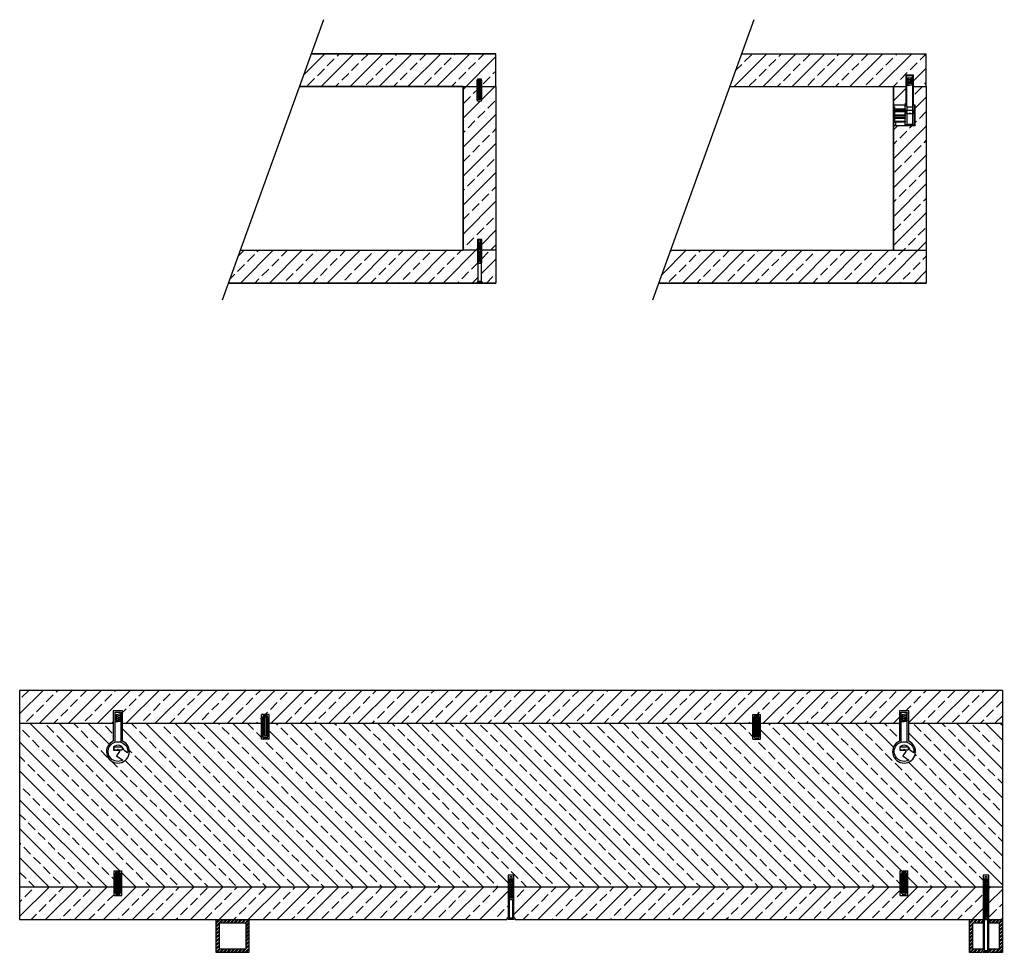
# Model space of a CAD drawing. Header units: millimetres. Extents: x 654 to 2158, y 484 to 1447.
# Drawn here: x 693.8 to 753.8, y 504.2 to 561.2 of the extents above; entities that cross this region are included whole.
import ezdxf

# ---------------------------------------------------------------- set-up
doc = ezdxf.new("R2010")
doc.units = ezdxf.units.MM
doc.linetypes.add('TRATTOPUNTO', pattern=[25.4, 12.7, -6.35, 0, -6.35])
doc.layers.get('DEFPOINTS').update_dxf_attribs({"color": 210})
doc.layers.add('A-FURN', color=8, linetype='Continuous', lineweight=18)
for name, color, linetype in [('VV_D_2_CAMPITURE', 8, 'Continuous'), ('VV_D_2_STRUTTDETTAGLI', 5, 'Continuous'), ('VV_D_2_STRUTTPRINCIPALE', 3, 'Continuous'), ('VV_D_2_STRUTTSECONDARIA', 2, 'Continuous'), ('VV_D_2_VITI_DETTAGLI', 1, 'Continuous')]:
    doc.layers.add(name, color=color, linetype=linetype)
doc.layers.add('VV_D_2_VITI', color=2, linetype='Continuous', transparency=0.2)
pattern_1 = [(45, (0, 0), (-0.112253202, 0.112253202), []), (45, (0, 0.07938), (-0.112253202, 0.112253202), [])]

msp = doc.modelspace()

# ---------------------------------------------------------------- hatches: boundary and pattern name
at = {"layer": 'VV_D_2_CAMPITURE'}
h = msp.add_hatch(dxfattribs=at)
h.set_pattern_fill('JIS_STN_2.5', color=256, scale=0.5)
h.set_pattern_definition([(45, (-61.8933, -102.0806), (-0.8838835, 0.8838835), []), (45, (-61.0108, -102.0806), (-0.8838835, 0.8838835), [0.6, -0.25])])
h.paths.add_polyline_path([(721.802, 546.369), (721.775, 546.369), (721.775, 547.13), (720.889, 547.13), (707.292, 547.13), (706.568, 545.129), (721.732, 545.129), (721.732, 545.166), (721.802, 545.238)])
h.paths.add_polyline_path([(722.889, 547.129), (722.666, 547.129), (722.028, 547.13), (722.028, 546.369), (721.993, 546.369), (721.993, 545.238), (722.063, 545.166), (722.063, 545.129), (722.889, 545.129)])
h.paths.add_polyline_path([(722.889, 557.129), (722.039, 557.129), (722.039, 556.336), (722.014, 556.236), (721.764, 556.236), (721.739, 556.336), (721.739, 557.129), (720.889, 557.129), (720.889, 547.13), (721.775, 547.13), (721.775, 547.786), (722.028, 547.786), (722.028, 547.13), (722.889, 547.129)])
h.paths.add_polyline_path([(722.889, 559.13), (722.889, 557.129), (722.039, 557.129), (722.039, 556.336), (722.014, 556.336), (722.014, 557.489), (721.764, 557.489), (721.764, 556.336), (721.739, 556.336), (721.739, 557.129), (710.909, 557.129), (711.632, 559.13)])
h = msp.add_hatch(dxfattribs=at)
h.set_pattern_fill('JIS_STN_2.5', color=256, scale=0.5)
h.paths.add_polyline_path([(749.169, 557.129), (748.391, 557.129), (748.391, 556.002), (748.499, 556.002), (748.499, 554.723), (747.169, 554.723), (747.169, 547.13), (733.572, 547.13), (732.849, 545.129), (749.169, 545.129)])
h.paths.add_polyline_path([(747.926, 557.129), (747.169, 557.129), (747.169, 556.002), (747.926, 556.002)], flags=17)
h.paths.add_polyline_path([(749.169, 559.13), (737.913, 559.13), (737.189, 557.129), (747.169, 557.129), (747.926, 557.129), (747.926, 557.831), (748.391, 557.831), (748.391, 557.129), (749.169, 557.129)])
h = msp.add_hatch(dxfattribs=at)
h.set_pattern_fill('JIS_STN_2.5', color=256, scale=0.5)
h.paths.add_polyline_path([(753.815, 520.247), (693.815, 520.247), (693.815, 518.247), (699.532, 518.247), (699.532, 519), (700.097, 519), (700.097, 518.247), (708.579, 518.247), (708.579, 518.776), (709.05, 518.776), (709.05, 518.247), (738.579, 518.247), (738.579, 518.776), (739.05, 518.776), (739.05, 518.247), (747.532, 518.247), (747.532, 519), (748.097, 519), (748.097, 518.247), (753.815, 518.247)])
h.paths.add_polyline_path([(752.642, 508.247), (748.05, 508.247), (748.05, 507.718), (747.579, 507.718), (747.579, 508.247), (723.995, 508.247), (723.995, 506.391), (724.066, 506.319), (724.066, 506.247), (752.642, 506.247)])
h.paths.add_polyline_path([(753.815, 508.247), (752.995, 508.247), (752.995, 506.247), (753.815, 506.247)])
h.paths.add_polyline_path([(723.642, 508.247), (709, 508.247), (700.05, 508.247), (700.05, 507.718), (699.579, 507.718), (699.579, 508.247), (693.815, 508.247), (693.815, 506.247), (723.564, 506.247), (723.564, 506.319), (723.642, 506.399)])
h = msp.add_hatch(dxfattribs=at)
h.set_pattern_fill('JIS_STN_2.5', color=256, scale=0.5, angle=90)
h.paths.add_polyline_path([(753.815, 518.247), (748.097, 518.247), (748.097, 517.154, -4.755737), (747.532, 517.154), (747.532, 518.247), (739.05, 518.247), (739.05, 517.268), (738.579, 517.268), (738.579, 518.247), (709.05, 518.247), (709.05, 517.268), (708.579, 517.268), (708.579, 518.247), (700.097, 518.247), (700.097, 517.154, -4.755737), (699.532, 517.154), (699.532, 518.247), (693.815, 518.247), (693.815, 508.247), (699.579, 508.247), (699.579, 509.226), (700.05, 509.226), (700.05, 508.247), (723.642, 508.247), (723.642, 508.954), (723.995, 508.954), (723.995, 508.247), (738.629, 508.247), (747.579, 508.247), (747.579, 509.226), (748.05, 509.226), (748.05, 508.247), (752.642, 508.247), (752.642, 508.954), (752.995, 508.954), (752.995, 508.247), (753.815, 508.247)])
h = msp.add_hatch(dxfattribs=at)
h.set_pattern_fill('STEEL', color=256, scale=0.05)
h.set_pattern_definition(pattern_1)
h.paths.add_polyline_path([(707.815, 506.247), (705.815, 506.247), (705.815, 504.247), (707.815, 504.247)])
h.paths.add_polyline_path([(706.015, 506.047), (707.615, 506.047), (707.615, 504.447), (706.015, 504.447)], flags=16)
h = msp.add_hatch(dxfattribs=at)
h.set_pattern_fill('STEEL', color=256, scale=0.05)
h.set_pattern_definition(pattern_1)
h.paths.add_polyline_path([(752.015, 506.047), (752.642, 506.047), (752.642, 506.247), (751.815, 506.247), (751.815, 504.247), (752.564, 504.247), (752.564, 504.319), (752.642, 504.399), (752.642, 504.447), (752.015, 504.447)])
h.paths.add_polyline_path([(753.815, 506.247), (752.995, 506.247), (752.995, 506.047), (753.615, 506.047), (753.615, 504.447), (752.995, 504.447), (752.995, 504.391), (753.066, 504.319), (753.066, 504.247), (753.815, 504.247)])

# ---------------------------------------------------------------- linework, layer by layer
at = {"color": 2}
for p, q in [((706.195, 544.097), (712.387, 561.216)), ((732.475, 544.097), (738.667, 561.216))]:
    msp.add_line(p, q, dxfattribs=at)
for p, q in [((720.889, 559.13), (722.889, 559.13)), ((749.169, 557.129), (749.169, 559.13)), ((722.89, 547.129), (722.889, 545.129))]:
    msp.add_line(p, q)
for points in [[(711.632, 559.13), (720.889, 559.13)], [(720.889, 557.129), (710.909, 557.129)]]:
    msp.add_lwpolyline(points)
at = {"layer": 'A-FURN'}
for p, q in [((748.394, 557.781), (748.394, 557.779)), ((710.909, 557.129), (721.739, 557.129)), ((722.039, 557.129), (722.889, 557.129)), ((722.889, 547.129), (722.666, 547.129)), ((722.889, 545.129), (722.889, 547.129)), ((700.05, 518.899), (700.05, 518.897)), ((748.05, 518.899), (748.05, 518.897))]:
    msp.add_line(p, q, dxfattribs=at)
at = {"layer": 'A-FURN', "linetype": 'TRATTOPUNTO'}
for p, q in [((721.739, 557.129), (720.889, 557.129)), ((722.889, 557.129), (722.039, 557.129)), ((722.889, 557.129), (722.889, 545.129)), ((747.926, 557.129), (747.169, 557.129)), ((749.169, 557.129), (748.391, 557.129))]:
    msp.add_line(p, q, dxfattribs=at)
at = {"layer": 'DEFPOINTS'}
for p, q in [((710.909, 557.129), (721.739, 557.129)), ((722.039, 557.129), (722.889, 557.129)), ((737.189, 557.129), (747.926, 557.129)), ((748.391, 557.129), (749.169, 557.129))]:
    msp.add_line(p, q, dxfattribs=at)
at = {"layer": 'VV_D_2_CAMPITURE'}
for p, q in [((710.909, 557.129), (720.889, 557.129)), ((737.189, 557.129), (747.169, 557.129))]:
    msp.add_line(p, q, dxfattribs=at)
at = {"layer": 'VV_D_2_STRUTTDETTAGLI'}
for p, q in [((748.391, 557.831), (747.926, 557.831)), ((747.926, 557.831), (747.926, 556.002)), ((748.391, 556.002), (748.391, 557.831)), ((747.926, 556.002), (747.169, 556.002)), ((748.499, 556.002), (748.391, 556.002)), ((748.499, 554.723), (748.499, 556.002)), ((748.499, 554.723), (747.169, 554.723)), ((709.05, 518.776), (708.579, 518.776)), ((708.579, 517.268), (708.579, 518.776)), ((709.05, 517.268), (709.05, 518.776)), ((738.579, 518.776), (739.05, 518.776)), ((738.579, 517.268), (738.579, 518.776)), ((739.05, 517.268), (739.05, 518.776)), ((709.05, 517.268), (708.579, 517.268)), ((738.579, 517.268), (739.05, 517.268)), ((699.579, 507.718), (699.579, 509.226)), ((699.579, 509.226), (700.05, 509.226)), ((699.629, 509.226), (700, 509.226)), ((700.05, 507.718), (700.05, 509.226)), ((747.579, 507.718), (747.579, 509.226)), ((747.579, 509.226), (748.05, 509.226)), ((747.629, 509.226), (748, 509.226)), ((748.05, 507.718), (748.05, 509.226)), ((699.579, 507.718), (700.05, 507.718)), ((747.579, 507.718), (748.05, 507.718))]:
    msp.add_line(p, q, dxfattribs=at)
msp.add_lwpolyline([(721.775, 546.369), (722.028, 546.369), (722.028, 547.786), (721.775, 547.786)], close=True, dxfattribs=at)
for points in [[(699.532, 517.154, 4.755737), (700.097, 517.154), (700.097, 519), (699.532, 519)], [(747.532, 517.154, 4.755737), (748.097, 517.154), (748.097, 519), (747.532, 519)]]:
    msp.add_lwpolyline(points, format="xyb", close=True, dxfattribs=at)
for points in [[(724.066, 506.247), (724.066, 506.319), (723.995, 506.391), (723.995, 508.954), (723.642, 508.954), (723.642, 506.399), (723.564, 506.319), (723.564, 506.247)], [(753.066, 504.247), (753.066, 504.319), (752.995, 504.391), (752.995, 508.954), (752.642, 508.954), (752.642, 504.399), (752.564, 504.319), (752.564, 504.247)]]:
    msp.add_lwpolyline(points, dxfattribs=at)
at = {"layer": 'VV_D_2_STRUTTPRINCIPALE'}
for p, q in [((722.889, 557.129), (722.889, 559.13)), ((737.913, 559.13), (749.169, 559.13)), ((749.169, 557.129), (749.169, 559.13)), ((737.189, 557.129), (747.169, 557.129)), ((747.169, 557.129), (747.926, 557.129)), ((747.169, 547.13), (747.169, 557.129)), ((748.391, 557.129), (749.169, 557.129)), ((707.292, 547.13), (720.889, 547.13)), ((733.572, 547.13), (747.169, 547.13)), ((706.568, 545.129), (722.889, 545.129)), ((732.849, 545.129), (749.169, 545.129)), ((753.815, 520.247), (693.815, 520.247)), ((693.815, 520.247), (693.815, 506.247)), ((753.815, 520.247), (753.815, 506.247)), ((693.815, 518.247), (699.532, 518.247)), ((700.097, 518.247), (708.579, 518.247)), ((709.05, 518.247), (738.579, 518.247)), ((739.05, 518.247), (747.532, 518.247)), ((748.097, 518.247), (753.815, 518.247)), ((693.815, 508.247), (699.579, 508.247)), ((700.05, 508.247), (723.642, 508.247)), ((709, 508.247), (723.642, 508.247)), ((723.995, 508.247), (738.629, 508.247)), ((723.995, 508.247), (747.579, 508.247)), ((748.05, 508.247), (752.642, 508.247)), ((752.995, 508.247), (753.815, 508.247)), ((693.815, 506.247), (723.564, 506.247)), ((724.066, 506.247), (752.642, 506.247)), ((752.995, 506.247), (753.815, 506.247))]:
    msp.add_line(p, q, dxfattribs=at)
at = {"layer": 'VV_D_2_STRUTTPRINCIPALE', "linetype": 'TRATTOPUNTO'}
for p, q in [((720.889, 557.129), (720.889, 547.13)), ((747.169, 557.129), (747.169, 547.13))]:
    msp.add_line(p, q, dxfattribs=at)
at = {"layer": 'VV_D_2_STRUTTPRINCIPALE'}
for points in [[(722.039, 557.129), (722.889, 557.129), (722.889, 559.13), (711.632, 559.13)], [(710.909, 557.129), (721.739, 557.129)], [(710.909, 557.129), (721.739, 557.129)], [(721.775, 547.13), (720.889, 547.13), (720.889, 557.129)], [(722.039, 557.129), (722.889, 557.129), (722.889, 547.129), (722.028, 547.13)], [(749.169, 557.129), (749.169, 545.129), (732.849, 545.129)], [(707.292, 547.13), (720.889, 547.13)], [(733.572, 547.13), (749.169, 547.13)], [(722.889, 545.129), (706.568, 545.129)]]:
    msp.add_lwpolyline(points, dxfattribs=at)
msp.add_lwpolyline([(748.11, 515.99, -4.252837), (748.409, 516.433), (748.191, 516.58, 0.601202), (747.547, 516.786), (747.547, 516.595), (747.867, 516.595, -0.264523), (747.913, 516.509), (747.734, 516.244)], format="xyb", close=True, dxfattribs=at)
at = {"layer": 'VV_D_2_STRUTTSECONDARIA'}
msp.add_lwpolyline([(700.11, 515.99, -4.252837), (700.409, 516.433), (700.191, 516.58, 0.601202), (699.547, 516.786), (699.547, 516.595), (699.867, 516.595, -0.264523), (699.913, 516.509), (699.734, 516.244)], format="xyb", close=True, dxfattribs=at)
for points in [[(705.815, 504.247), (705.815, 506.247), (707.815, 506.247), (707.815, 504.247)], [(706.015, 504.447), (706.015, 506.047), (707.615, 506.047), (707.615, 504.447)]]:
    msp.add_lwpolyline(points, close=True, dxfattribs=at)
for points in [[(752.564, 504.247), (751.815, 504.247), (751.815, 506.247), (752.642, 506.247)], [(752.642, 504.447), (752.015, 504.447), (752.015, 506.047), (752.642, 506.047)], [(752.995, 506.247), (753.815, 506.247), (753.815, 504.247), (753.066, 504.247)], [(752.995, 506.047), (753.615, 506.047), (753.615, 504.447), (752.995, 504.447)]]:
    msp.add_lwpolyline(points, dxfattribs=at)
at = {"layer": 'VV_D_2_VITI'}
for p, q in [((721.739, 557.489), (721.764, 557.574)), ((722.039, 557.489), (721.739, 557.489)), ((721.739, 556.336), (721.739, 557.489)), ((722.014, 557.574), (721.764, 557.574)), ((722.039, 557.489), (722.014, 557.574)), ((722.039, 556.336), (722.039, 557.489)), ((747.991, 555.948), (747.991, 557.796)), ((747.991, 557.796), (748.326, 557.796)), ((748.326, 557.796), (748.326, 555.948)), ((721.764, 556.236), (721.739, 556.336)), ((722.039, 556.336), (721.739, 556.336)), ((722.014, 556.236), (721.764, 556.236)), ((722.014, 556.236), (722.039, 556.336)), ((747.23, 555.772), (747.873, 555.772)), ((747.873, 554.783), (747.873, 555.948)), ((747.873, 555.948), (747.993, 555.948)), ((748.411, 555.661), (747.906, 555.661)), ((747.906, 555.661), (747.906, 555.492)), ((747.993, 555.948), (747.993, 554.783)), ((747.993, 555.895), (748.324, 555.895)), ((748.444, 555.948), (748.324, 555.948)), ((748.324, 555.948), (748.324, 554.835)), ((748.411, 555.661), (748.411, 555.492)), ((748.444, 554.783), (748.444, 555.948)), ((747.906, 555.492), (748.411, 555.492)), ((748.159, 555.532), (748.118, 555.492)), ((748.159, 555.492), (748.159, 555.532)), ((748.159, 555.532), (748.199, 555.492)), ((747.873, 554.959), (747.294, 554.959)), ((747.993, 554.783), (747.873, 554.783)), ((747.993, 554.835), (748.324, 554.835)), ((748.324, 554.835), (748.324, 554.783)), ((748.324, 554.835), (748.324, 554.835)), ((748.324, 554.835), (748.324, 554.835)), ((748.324, 554.835), (748.324, 554.835)), ((748.324, 554.835), (748.324, 554.835)), ((748.324, 554.783), (748.444, 554.783)), ((721.968, 547.744), (721.826, 547.744)), ((721.826, 547.744), (721.826, 547.639)), ((721.826, 547.549), (721.826, 547.619)), ((721.826, 547.46), (721.826, 547.53)), ((721.826, 547.37), (721.826, 547.44)), ((721.826, 547.281), (721.826, 547.351)), ((721.826, 547.192), (721.826, 547.262)), ((721.968, 547.615), (721.968, 547.744)), ((721.968, 547.596), (721.968, 547.525)), ((721.968, 547.506), (721.968, 547.436)), ((721.968, 547.417), (721.968, 547.346)), ((721.968, 547.328), (721.968, 547.257)), ((721.968, 547.238), (721.968, 547.168)), ((721.826, 547.102), (721.826, 547.172)), ((721.826, 547.013), (721.826, 547.083)), ((721.826, 546.923), (721.826, 546.993)), ((721.826, 546.834), (721.826, 546.904)), ((721.826, 546.745), (721.826, 546.815)), ((721.826, 546.656), (721.826, 546.726)), ((721.826, 546.566), (721.826, 546.636)), ((721.968, 547.149), (721.968, 547.078)), ((721.968, 547.059), (721.968, 546.989)), ((721.968, 546.969), (721.968, 546.899)), ((721.968, 546.881), (721.968, 546.81)), ((721.968, 546.792), (721.968, 546.721)), ((721.968, 546.702), (721.968, 546.632)), ((721.968, 546.613), (721.968, 546.542)), ((721.826, 546.477), (721.826, 546.547)), ((721.826, 546.35), (721.826, 546.457)), ((721.968, 546.523), (721.968, 546.453)), ((721.968, 546.35), (721.968, 546.434)), ((721.732, 545.166), (722.063, 545.166)), ((699.647, 518.914), (699.983, 518.914)), ((699.647, 517.088), (699.647, 518.914)), ((699.983, 518.914), (699.983, 517.088)), ((708.665, 518.606), (708.69, 518.691)), ((708.965, 518.606), (708.665, 518.606)), ((708.665, 517.454), (708.665, 518.606)), ((708.94, 518.691), (708.69, 518.691)), ((708.965, 518.606), (708.94, 518.691)), ((708.965, 517.454), (708.965, 518.606)), ((738.665, 518.606), (738.69, 518.691)), ((738.665, 518.606), (738.965, 518.606)), ((738.665, 517.454), (738.665, 518.606)), ((738.69, 518.691), (738.94, 518.691)), ((738.965, 518.606), (738.94, 518.691)), ((738.965, 517.454), (738.965, 518.606)), ((747.647, 518.914), (747.983, 518.914)), ((747.647, 517.088), (747.647, 518.914)), ((747.983, 518.914), (747.983, 517.088)), ((708.69, 517.354), (708.665, 517.454)), ((708.965, 517.454), (708.665, 517.454)), ((708.94, 517.354), (708.69, 517.354)), ((708.94, 517.354), (708.965, 517.454)), ((738.665, 517.454), (738.965, 517.454)), ((738.69, 517.354), (738.665, 517.454)), ((738.69, 517.354), (738.94, 517.354)), ((738.94, 517.354), (738.965, 517.454)), ((700.067, 516.779), (699.563, 516.779)), ((699.563, 516.779), (699.563, 516.61)), ((699.563, 516.61), (700.067, 516.61)), ((699.647, 516.779), (699.647, 516.856)), ((699.815, 516.65), (699.774, 516.61)), ((699.815, 516.61), (699.815, 516.65)), ((699.815, 516.65), (699.855, 516.61)), ((699.983, 516.856), (699.983, 516.779)), ((700.067, 516.779), (700.067, 516.61)), ((748.067, 516.779), (747.563, 516.779)), ((747.563, 516.779), (747.563, 516.61)), ((747.563, 516.61), (748.067, 516.61)), ((747.647, 516.779), (747.647, 516.856)), ((747.815, 516.65), (747.774, 516.61)), ((747.815, 516.61), (747.815, 516.65)), ((747.815, 516.65), (747.855, 516.61)), ((747.983, 516.856), (747.983, 516.779)), ((748.067, 516.779), (748.067, 516.61)), ((699.665, 509.056), (699.69, 509.141)), ((699.665, 509.056), (699.965, 509.056)), ((699.665, 507.904), (699.665, 509.056)), ((699.69, 509.141), (699.94, 509.141)), ((699.965, 509.056), (699.94, 509.141)), ((699.965, 507.904), (699.965, 509.056)), ((723.885, 508.862), (723.744, 508.862)), ((723.744, 508.862), (723.744, 508.757)), ((723.885, 508.733), (723.885, 508.862)), ((747.665, 509.056), (747.69, 509.141)), ((747.665, 509.056), (747.965, 509.056)), ((747.665, 507.904), (747.665, 509.056)), ((747.69, 509.141), (747.94, 509.141)), ((747.965, 509.056), (747.94, 509.141)), ((747.965, 507.904), (747.965, 509.056)), ((752.885, 508.862), (752.744, 508.862)), ((752.744, 508.862), (752.744, 508.757)), ((752.885, 508.733), (752.885, 508.862)), ((723.744, 508.667), (723.744, 508.737)), ((723.744, 508.578), (723.744, 508.648)), ((723.744, 508.488), (723.744, 508.558)), ((723.744, 508.399), (723.744, 508.469)), ((723.744, 508.31), (723.744, 508.38)), ((723.744, 508.22), (723.744, 508.29)), ((723.744, 508.131), (723.744, 508.201)), ((723.885, 508.714), (723.885, 508.643)), ((723.885, 508.624), (723.885, 508.554)), ((723.885, 508.535), (723.885, 508.464)), ((723.885, 508.446), (723.885, 508.375)), ((723.885, 508.356), (723.885, 508.286)), ((723.885, 508.267), (723.885, 508.196)), ((752.744, 508.667), (752.744, 508.737)), ((752.744, 508.578), (752.744, 508.648)), ((752.744, 508.488), (752.744, 508.558)), ((752.744, 508.399), (752.744, 508.469)), ((752.744, 508.31), (752.744, 508.38)), ((752.744, 508.22), (752.744, 508.29)), ((752.744, 508.131), (752.744, 508.201)), ((752.885, 508.714), (752.885, 508.643)), ((752.885, 508.624), (752.885, 508.554)), ((752.885, 508.535), (752.885, 508.464)), ((752.885, 508.446), (752.885, 508.375)), ((752.885, 508.356), (752.885, 508.286)), ((752.885, 508.267), (752.885, 508.196)), ((699.665, 507.904), (699.965, 507.904)), ((699.69, 507.804), (699.665, 507.904)), ((699.94, 507.804), (699.69, 507.804)), ((699.69, 507.804), (699.94, 507.804)), ((699.94, 507.804), (699.965, 507.904)), ((723.744, 508.041), (723.744, 508.111)), ((723.744, 507.952), (723.744, 508.022)), ((723.744, 507.863), (723.744, 507.933)), ((723.744, 507.774), (723.744, 507.844)), ((723.744, 507.684), (723.744, 507.754)), ((723.744, 507.595), (723.744, 507.665)), ((723.885, 508.177), (723.885, 508.107)), ((723.885, 508.088), (723.885, 508.017)), ((723.885, 507.999), (723.885, 507.928)), ((723.885, 507.91), (723.885, 507.839)), ((723.885, 507.82), (723.885, 507.75)), ((723.885, 507.731), (723.885, 507.66)), ((723.885, 507.641), (723.885, 507.571)), ((747.665, 507.904), (747.965, 507.904)), ((747.69, 507.804), (747.665, 507.904)), ((747.69, 507.804), (747.94, 507.804)), ((747.94, 507.804), (747.965, 507.904)), ((752.744, 508.041), (752.744, 508.111)), ((752.744, 507.952), (752.744, 508.022)), ((752.744, 507.863), (752.744, 507.933)), ((752.744, 507.774), (752.744, 507.844)), ((752.744, 507.684), (752.744, 507.754)), ((752.744, 507.595), (752.744, 507.665)), ((752.885, 508.177), (752.885, 508.107)), ((752.885, 508.088), (752.885, 508.017)), ((752.885, 507.999), (752.885, 507.928)), ((752.885, 507.91), (752.885, 507.839)), ((752.885, 507.82), (752.885, 507.75)), ((752.885, 507.731), (752.885, 507.66)), ((752.885, 507.641), (752.885, 507.571)), ((723.744, 507.468), (723.744, 507.575)), ((723.885, 507.468), (723.885, 507.552)), ((752.744, 507.505), (752.744, 507.575)), ((752.744, 507.416), (752.744, 507.486)), ((752.744, 507.326), (752.744, 507.396)), ((752.744, 507.237), (752.744, 507.307)), ((752.744, 507.148), (752.744, 507.218)), ((752.744, 507.059), (752.744, 507.129)), ((752.744, 506.969), (752.744, 507.039)), ((752.885, 507.552), (752.885, 507.481)), ((752.885, 507.462), (752.885, 507.391)), ((752.885, 507.372), (752.885, 507.302)), ((752.885, 507.284), (752.885, 507.213)), ((752.885, 507.195), (752.885, 507.124)), ((752.885, 507.105), (752.885, 507.035)), ((752.885, 507.016), (752.885, 506.945)), ((752.744, 506.88), (752.744, 506.95)), ((752.744, 506.79), (752.744, 506.86)), ((752.744, 506.701), (752.744, 506.771)), ((752.744, 506.611), (752.744, 506.681)), ((752.744, 506.522), (752.744, 506.592)), ((752.744, 506.433), (752.744, 506.503)), ((752.744, 506.344), (752.744, 506.414)), ((752.885, 506.926), (752.885, 506.855)), ((752.885, 506.836), (752.885, 506.766)), ((752.885, 506.747), (752.885, 506.676)), ((752.885, 506.657), (752.885, 506.587)), ((752.885, 506.568), (752.885, 506.498)), ((752.885, 506.48), (752.885, 506.409)), ((723.649, 506.284), (723.98, 506.284)), ((752.719, 504.356), (752.719, 506.247)), ((752.719, 506.247), (752.91, 506.247)), ((752.744, 506.247), (752.744, 506.324)), ((752.885, 506.39), (752.885, 506.319)), ((752.885, 506.3), (752.885, 506.247)), ((752.91, 506.247), (752.91, 504.356)), ((752.649, 504.284), (752.98, 504.284))]:
    msp.add_line(p, q, dxfattribs=at)
for points in [[(747.172, 555.888), (747.228, 555.888), (747.228, 554.959), (747.292, 554.959), (747.292, 554.773), (747.228, 554.773), (747.228, 554.723), (747.172, 554.723), (747.172, 555.888)], [(721.802, 545.238), (721.802, 546.35), (721.993, 546.35), (721.993, 545.238)], [(721.802, 545.238), (721.993, 545.238), (722.063, 545.166), (722.063, 545.129), (721.732, 545.129), (721.732, 545.166), (721.802, 545.238)], [(723.719, 506.356), (723.719, 507.468), (723.91, 507.468), (723.91, 506.356)], [(723.719, 506.356), (723.91, 506.356), (723.98, 506.284), (723.98, 506.247), (723.649, 506.247), (723.649, 506.284), (723.719, 506.356)], [(752.719, 504.356), (752.91, 504.356), (752.98, 504.284), (752.98, 504.247), (752.649, 504.247), (752.649, 504.284), (752.719, 504.356)]]:
    msp.add_lwpolyline(points, dxfattribs=at)
at = {"layer": 'VV_D_2_VITI_DETTAGLI'}
for p, q in [((721.764, 557.489), (721.764, 556.336)), ((721.824, 557.489), (721.824, 556.336)), ((721.889, 556.336), (721.889, 557.489)), ((721.954, 557.489), (721.954, 556.336)), ((722.014, 556.336), (722.014, 557.489)), ((747.964, 557.606), (748.062, 557.656)), ((747.964, 557.604), (748.057, 557.583)), ((747.964, 557.48), (748.062, 557.531)), ((747.964, 557.478), (748.057, 557.457)), ((747.964, 557.353), (748.062, 557.404)), ((748.057, 557.583), (748.286, 557.624)), ((748.057, 557.457), (748.286, 557.498)), ((748.062, 557.656), (748.259, 557.691)), ((748.062, 557.531), (748.259, 557.566)), ((748.062, 557.404), (748.259, 557.439)), ((748.367, 557.676), (748.259, 557.691)), ((748.367, 557.551), (748.259, 557.566)), ((748.367, 557.424), (748.259, 557.439)), ((748.367, 557.674), (748.286, 557.624)), ((748.367, 557.549), (748.286, 557.498)), ((748.367, 557.422), (748.286, 557.371)), ((747.964, 557.351), (748.057, 557.33)), ((747.964, 557.226), (748.062, 557.277)), ((747.964, 557.224), (748.057, 557.203)), ((748.057, 557.33), (748.286, 557.371)), ((748.057, 557.203), (748.286, 557.244)), ((748.062, 557.277), (748.259, 557.312)), ((748.367, 557.297), (748.259, 557.312)), ((748.367, 557.295), (748.286, 557.244)), ((747.873, 555.693), (747.23, 555.693)), ((747.23, 555.693), (747.23, 555.635)), ((747.23, 555.635), (747.873, 555.635)), ((747.873, 555.772), (747.873, 555.693)), ((747.873, 555.635), (747.873, 555.576)), ((747.873, 555.576), (747.23, 555.576)), ((747.23, 555.576), (747.23, 555.394)), ((747.23, 555.394), (747.873, 555.394)), ((747.873, 555.315), (747.23, 555.315)), ((747.23, 555.315), (747.23, 555.243)), ((747.23, 555.243), (747.873, 555.243)), ((747.873, 555.178), (747.23, 555.178)), ((747.23, 555.178), (747.23, 555.019)), ((747.23, 555.019), (747.873, 555.019)), ((747.873, 555.394), (747.873, 555.315)), ((747.873, 555.243), (747.873, 555.178)), ((747.873, 555.019), (747.873, 554.959)), ((721.801, 547.635), (721.841, 547.641)), ((721.826, 547.619), (721.801, 547.635)), ((721.801, 547.546), (721.841, 547.551)), ((721.826, 547.53), (721.801, 547.546)), ((721.801, 547.456), (721.841, 547.462)), ((721.826, 547.44), (721.801, 547.456)), ((721.801, 547.367), (721.841, 547.373)), ((721.826, 547.351), (721.801, 547.367)), ((721.801, 547.278), (721.841, 547.283)), ((721.826, 547.262), (721.801, 547.278)), ((721.959, 547.594), (721.826, 547.619)), ((721.841, 547.551), (721.826, 547.549)), ((721.959, 547.504), (721.826, 547.53)), ((721.841, 547.462), (721.826, 547.46)), ((721.959, 547.415), (721.826, 547.44)), ((721.841, 547.372), (721.826, 547.37)), ((721.959, 547.326), (721.826, 547.351)), ((721.841, 547.283), (721.826, 547.281)), ((721.959, 547.236), (721.826, 547.262)), ((721.841, 547.641), (721.957, 547.62)), ((721.841, 547.551), (721.957, 547.531)), ((721.957, 547.531), (721.841, 547.551)), ((721.841, 547.462), (721.957, 547.441)), ((721.957, 547.441), (721.841, 547.462)), ((721.841, 547.373), (721.957, 547.352)), ((721.957, 547.351), (721.841, 547.372)), ((721.957, 547.263), (721.841, 547.283)), ((721.841, 547.283), (721.957, 547.263)), ((721.957, 547.62), (721.994, 547.601)), ((721.957, 547.531), (721.994, 547.512)), ((721.968, 547.525), (721.957, 547.531)), ((721.957, 547.441), (721.994, 547.422)), ((721.968, 547.436), (721.957, 547.441)), ((721.957, 547.352), (721.994, 547.333)), ((721.968, 547.346), (721.957, 547.351)), ((721.968, 547.257), (721.957, 547.263)), ((721.957, 547.263), (721.994, 547.244)), ((721.994, 547.601), (721.959, 547.594)), ((721.994, 547.512), (721.959, 547.504)), ((721.994, 547.422), (721.959, 547.415)), ((721.994, 547.333), (721.959, 547.326)), ((721.994, 547.244), (721.959, 547.236)), ((721.801, 547.188), (721.841, 547.194)), ((721.826, 547.172), (721.801, 547.188)), ((721.801, 547.099), (721.841, 547.104)), ((721.826, 547.083), (721.801, 547.099)), ((721.801, 547.009), (721.841, 547.015)), ((721.826, 546.993), (721.801, 547.009)), ((721.801, 546.92), (721.841, 546.926)), ((721.826, 546.904), (721.801, 546.92)), ((721.801, 546.831), (721.841, 546.837)), ((721.826, 546.815), (721.801, 546.831)), ((721.801, 546.742), (721.841, 546.747)), ((721.826, 546.726), (721.801, 546.742)), ((721.801, 546.652), (721.841, 546.658)), ((721.826, 546.636), (721.801, 546.652)), ((721.841, 547.194), (721.826, 547.192)), ((721.959, 547.147), (721.826, 547.172)), ((721.841, 547.104), (721.826, 547.102)), ((721.959, 547.057), (721.826, 547.083)), ((721.841, 547.015), (721.826, 547.013)), ((721.959, 546.967), (721.826, 546.993)), ((721.841, 546.925), (721.826, 546.923)), ((721.959, 546.879), (721.826, 546.904)), ((721.841, 546.836), (721.826, 546.834)), ((721.959, 546.79), (721.826, 546.815)), ((721.841, 546.747), (721.826, 546.745)), ((721.959, 546.7), (721.826, 546.726)), ((721.841, 546.658), (721.826, 546.656)), ((721.959, 546.611), (721.826, 546.636)), ((721.841, 547.194), (721.957, 547.173)), ((721.957, 547.173), (721.841, 547.194)), ((721.841, 547.104), (721.957, 547.084)), ((721.957, 547.084), (721.841, 547.104)), ((721.841, 547.015), (721.957, 546.994)), ((721.957, 546.994), (721.841, 547.015)), ((721.841, 546.926), (721.957, 546.905)), ((721.957, 546.904), (721.841, 546.925)), ((721.841, 546.837), (721.957, 546.816)), ((721.957, 546.816), (721.841, 546.836)), ((721.841, 546.747), (721.957, 546.727)), ((721.957, 546.727), (721.841, 546.747)), ((721.841, 546.658), (721.957, 546.637)), ((721.957, 546.637), (721.841, 546.658)), ((721.957, 547.173), (721.994, 547.154)), ((721.968, 547.168), (721.957, 547.173)), ((721.957, 547.084), (721.994, 547.065)), ((721.968, 547.078), (721.957, 547.084)), ((721.957, 546.994), (721.994, 546.975)), ((721.968, 546.989), (721.957, 546.994)), ((721.957, 546.905), (721.994, 546.886)), ((721.968, 546.899), (721.957, 546.904)), ((721.957, 546.816), (721.994, 546.797)), ((721.968, 546.81), (721.957, 546.816)), ((721.957, 546.727), (721.994, 546.708)), ((721.968, 546.721), (721.957, 546.727)), ((721.957, 546.637), (721.994, 546.618)), ((721.968, 546.632), (721.957, 546.637)), ((721.994, 547.154), (721.959, 547.147)), ((721.994, 547.065), (721.959, 547.057)), ((721.994, 546.975), (721.959, 546.967)), ((721.994, 546.886), (721.959, 546.879)), ((721.994, 546.797), (721.959, 546.79)), ((721.994, 546.708), (721.959, 546.7)), ((721.994, 546.618), (721.959, 546.611)), ((721.801, 546.563), (721.841, 546.568)), ((721.826, 546.547), (721.801, 546.563)), ((721.801, 546.473), (721.826, 546.477)), ((721.826, 546.457), (721.801, 546.473)), ((721.841, 546.568), (721.826, 546.566)), ((721.959, 546.521), (721.826, 546.547)), ((721.826, 546.477), (721.841, 546.479)), ((721.841, 546.479), (721.826, 546.477)), ((721.831, 546.454), (721.826, 546.457)), ((721.959, 546.431), (721.831, 546.454)), ((721.841, 546.568), (721.957, 546.548)), ((721.957, 546.548), (721.841, 546.568)), ((721.841, 546.479), (721.957, 546.458)), ((721.957, 546.458), (721.841, 546.479)), ((721.957, 546.548), (721.994, 546.529)), ((721.968, 546.542), (721.957, 546.548)), ((721.957, 546.458), (721.994, 546.439)), ((721.968, 546.453), (721.957, 546.458)), ((721.994, 546.529), (721.959, 546.521)), ((721.994, 546.439), (721.959, 546.431)), ((699.62, 518.724), (699.718, 518.774)), ((699.62, 518.722), (699.714, 518.701)), ((699.62, 518.598), (699.718, 518.649)), ((699.62, 518.596), (699.714, 518.575)), ((699.62, 518.471), (699.718, 518.522)), ((699.62, 518.469), (699.714, 518.448)), ((699.714, 518.701), (699.942, 518.742)), ((699.714, 518.575), (699.942, 518.616)), ((699.714, 518.448), (699.942, 518.489)), ((699.718, 518.774), (699.915, 518.809)), ((699.718, 518.649), (699.915, 518.684)), ((699.718, 518.522), (699.915, 518.557)), ((699.718, 518.395), (699.915, 518.43)), ((700.023, 518.794), (699.915, 518.809)), ((700.023, 518.669), (699.915, 518.684)), ((700.023, 518.542), (699.915, 518.557)), ((700.023, 518.415), (699.915, 518.43)), ((700.023, 518.792), (699.942, 518.742)), ((700.023, 518.667), (699.942, 518.616)), ((700.023, 518.54), (699.942, 518.489)), ((700.023, 518.413), (699.942, 518.362)), ((708.69, 518.606), (708.69, 517.454)), ((708.75, 518.606), (708.75, 517.454)), ((708.815, 517.454), (708.815, 518.606)), ((708.88, 518.606), (708.88, 517.454)), ((708.94, 517.454), (708.94, 518.606)), ((738.69, 517.454), (738.69, 518.606)), ((738.75, 518.606), (738.75, 517.454)), ((738.815, 517.454), (738.815, 518.606)), ((738.88, 518.606), (738.88, 517.454)), ((738.94, 518.606), (738.94, 517.454)), ((747.62, 518.724), (747.718, 518.774)), ((747.62, 518.722), (747.714, 518.701)), ((747.62, 518.598), (747.718, 518.649)), ((747.62, 518.596), (747.714, 518.575)), ((747.62, 518.471), (747.718, 518.522)), ((747.62, 518.469), (747.714, 518.448)), ((747.714, 518.701), (747.942, 518.742)), ((747.714, 518.575), (747.942, 518.616)), ((747.714, 518.448), (747.942, 518.489)), ((747.718, 518.774), (747.915, 518.809)), ((747.718, 518.649), (747.915, 518.684)), ((747.718, 518.522), (747.915, 518.557)), ((747.718, 518.395), (747.915, 518.43)), ((748.023, 518.794), (747.915, 518.809)), ((748.023, 518.669), (747.915, 518.684)), ((748.023, 518.542), (747.915, 518.557)), ((748.023, 518.415), (747.915, 518.43)), ((748.023, 518.792), (747.942, 518.742)), ((748.023, 518.667), (747.942, 518.616)), ((748.023, 518.54), (747.942, 518.489)), ((748.023, 518.413), (747.942, 518.362)), ((699.62, 518.344), (699.718, 518.395)), ((699.62, 518.343), (699.714, 518.321)), ((699.714, 518.321), (699.942, 518.362)), ((747.62, 518.344), (747.718, 518.395)), ((747.62, 518.343), (747.714, 518.321)), ((747.714, 518.321), (747.942, 518.362)), ((699.69, 507.904), (699.69, 509.056)), ((699.75, 509.056), (699.75, 507.904)), ((699.815, 507.904), (699.815, 509.056)), ((699.88, 509.056), (699.88, 507.904)), ((699.94, 509.056), (699.94, 507.904)), ((747.69, 507.904), (747.69, 509.056)), ((747.75, 509.056), (747.75, 507.904)), ((747.815, 507.904), (747.815, 509.056)), ((747.88, 509.056), (747.88, 507.904)), ((747.94, 509.056), (747.94, 507.904)), ((723.718, 508.753), (723.758, 508.759)), ((723.744, 508.737), (723.718, 508.753)), ((723.718, 508.664), (723.758, 508.669)), ((723.744, 508.648), (723.718, 508.664)), ((723.718, 508.574), (723.758, 508.58)), ((723.744, 508.558), (723.718, 508.574)), ((723.718, 508.485), (723.758, 508.491)), ((723.744, 508.469), (723.718, 508.485)), ((723.718, 508.396), (723.758, 508.402)), ((723.744, 508.38), (723.718, 508.396)), ((723.718, 508.306), (723.758, 508.312)), ((723.744, 508.29), (723.718, 508.306)), ((723.718, 508.217), (723.758, 508.222)), ((723.744, 508.201), (723.718, 508.217)), ((723.876, 508.712), (723.744, 508.737)), ((723.758, 508.669), (723.744, 508.667)), ((723.876, 508.622), (723.744, 508.648)), ((723.758, 508.58), (723.744, 508.578)), ((723.876, 508.533), (723.744, 508.558)), ((723.758, 508.49), (723.744, 508.488)), ((723.876, 508.444), (723.744, 508.469)), ((723.758, 508.402), (723.744, 508.399)), ((723.876, 508.354), (723.744, 508.38)), ((723.758, 508.312), (723.744, 508.31)), ((723.876, 508.265), (723.744, 508.29)), ((723.758, 508.222), (723.744, 508.22)), ((723.876, 508.175), (723.744, 508.201)), ((723.758, 508.759), (723.875, 508.738)), ((723.758, 508.669), (723.875, 508.649)), ((723.875, 508.649), (723.758, 508.669)), ((723.758, 508.58), (723.875, 508.559)), ((723.875, 508.559), (723.758, 508.58)), ((723.758, 508.491), (723.875, 508.47)), ((723.875, 508.47), (723.758, 508.49)), ((723.875, 508.381), (723.758, 508.402)), ((723.758, 508.402), (723.875, 508.381)), ((723.758, 508.312), (723.875, 508.291)), ((723.875, 508.291), (723.758, 508.312)), ((723.758, 508.222), (723.875, 508.202)), ((723.875, 508.202), (723.758, 508.222)), ((723.875, 508.738), (723.911, 508.719)), ((723.875, 508.649), (723.911, 508.63)), ((723.885, 508.643), (723.875, 508.649)), ((723.875, 508.559), (723.911, 508.54)), ((723.885, 508.554), (723.875, 508.559)), ((723.875, 508.47), (723.911, 508.452)), ((723.885, 508.464), (723.875, 508.47)), ((723.885, 508.375), (723.875, 508.381)), ((723.875, 508.381), (723.911, 508.362)), ((723.875, 508.291), (723.911, 508.272)), ((723.885, 508.286), (723.875, 508.291)), ((723.875, 508.202), (723.911, 508.183)), ((723.885, 508.196), (723.875, 508.202)), ((723.911, 508.719), (723.876, 508.712)), ((723.911, 508.63), (723.876, 508.622)), ((723.911, 508.54), (723.876, 508.533)), ((723.911, 508.452), (723.876, 508.444)), ((723.911, 508.362), (723.876, 508.354)), ((723.911, 508.272), (723.876, 508.265)), ((752.718, 508.753), (752.758, 508.759)), ((752.744, 508.737), (752.718, 508.753)), ((752.718, 508.664), (752.758, 508.669)), ((752.744, 508.648), (752.718, 508.664)), ((752.718, 508.574), (752.758, 508.58)), ((752.744, 508.558), (752.718, 508.574)), ((752.718, 508.485), (752.758, 508.491)), ((752.744, 508.469), (752.718, 508.485)), ((752.718, 508.396), (752.758, 508.402)), ((752.744, 508.38), (752.718, 508.396)), ((752.718, 508.306), (752.758, 508.312)), ((752.744, 508.29), (752.718, 508.306)), ((752.718, 508.217), (752.758, 508.222)), ((752.744, 508.201), (752.718, 508.217)), ((752.876, 508.712), (752.744, 508.737)), ((752.758, 508.669), (752.744, 508.667)), ((752.876, 508.622), (752.744, 508.648)), ((752.758, 508.58), (752.744, 508.578)), ((752.876, 508.533), (752.744, 508.558)), ((752.758, 508.49), (752.744, 508.488)), ((752.876, 508.444), (752.744, 508.469)), ((752.758, 508.402), (752.744, 508.399)), ((752.876, 508.354), (752.744, 508.38)), ((752.758, 508.312), (752.744, 508.31)), ((752.876, 508.265), (752.744, 508.29)), ((752.758, 508.222), (752.744, 508.22)), ((752.876, 508.175), (752.744, 508.201)), ((752.758, 508.759), (752.875, 508.738)), ((752.758, 508.669), (752.875, 508.649)), ((752.875, 508.649), (752.758, 508.669)), ((752.758, 508.58), (752.875, 508.559)), ((752.875, 508.559), (752.758, 508.58)), ((752.758, 508.491), (752.875, 508.47)), ((752.875, 508.47), (752.758, 508.49)), ((752.875, 508.381), (752.758, 508.402)), ((752.758, 508.402), (752.875, 508.381)), ((752.758, 508.312), (752.875, 508.291)), ((752.875, 508.291), (752.758, 508.312)), ((752.758, 508.222), (752.875, 508.202)), ((752.875, 508.202), (752.758, 508.222)), ((752.875, 508.738), (752.911, 508.719)), ((752.875, 508.649), (752.911, 508.63)), ((752.885, 508.643), (752.875, 508.649)), ((752.875, 508.559), (752.911, 508.54)), ((752.885, 508.554), (752.875, 508.559)), ((752.875, 508.47), (752.911, 508.452)), ((752.885, 508.464), (752.875, 508.47)), ((752.885, 508.375), (752.875, 508.381)), ((752.875, 508.381), (752.911, 508.362)), ((752.875, 508.291), (752.911, 508.272)), ((752.885, 508.286), (752.875, 508.291)), ((752.875, 508.202), (752.911, 508.183)), ((752.885, 508.196), (752.875, 508.202)), ((752.911, 508.719), (752.876, 508.712)), ((752.911, 508.63), (752.876, 508.622)), ((752.911, 508.54), (752.876, 508.533)), ((752.911, 508.452), (752.876, 508.444)), ((752.911, 508.362), (752.876, 508.354)), ((752.911, 508.272), (752.876, 508.265)), ((723.718, 508.127), (723.758, 508.133)), ((723.744, 508.111), (723.718, 508.127)), ((723.718, 508.038), (723.758, 508.044)), ((723.744, 508.022), (723.718, 508.038)), ((723.718, 507.949), (723.758, 507.955)), ((723.744, 507.933), (723.718, 507.949)), ((723.718, 507.86), (723.758, 507.866)), ((723.744, 507.844), (723.718, 507.86)), ((723.718, 507.77), (723.758, 507.776)), ((723.744, 507.754), (723.718, 507.77)), ((723.718, 507.681), (723.758, 507.686)), ((723.744, 507.665), (723.718, 507.681)), ((723.758, 508.133), (723.744, 508.131)), ((723.876, 508.086), (723.744, 508.111)), ((723.758, 508.043), (723.744, 508.041)), ((723.876, 507.997), (723.744, 508.022)), ((723.758, 507.954), (723.744, 507.952)), ((723.876, 507.908), (723.744, 507.933)), ((723.758, 507.866), (723.744, 507.863)), ((723.876, 507.818), (723.744, 507.844)), ((723.758, 507.776), (723.744, 507.774)), ((723.876, 507.729), (723.744, 507.754)), ((723.758, 507.686), (723.744, 507.684)), ((723.876, 507.639), (723.744, 507.665)), ((723.758, 508.133), (723.875, 508.112)), ((723.875, 508.112), (723.758, 508.133)), ((723.758, 508.044), (723.875, 508.023)), ((723.875, 508.022), (723.758, 508.043)), ((723.758, 507.955), (723.875, 507.934)), ((723.875, 507.934), (723.758, 507.954)), ((723.758, 507.866), (723.875, 507.845)), ((723.875, 507.845), (723.758, 507.866)), ((723.758, 507.776), (723.875, 507.755)), ((723.875, 507.755), (723.758, 507.776)), ((723.758, 507.686), (723.875, 507.666)), ((723.875, 507.666), (723.758, 507.686)), ((723.875, 508.112), (723.911, 508.093)), ((723.885, 508.107), (723.875, 508.112)), ((723.875, 508.023), (723.911, 508.004)), ((723.885, 508.017), (723.875, 508.022)), ((723.875, 507.934), (723.911, 507.916)), ((723.885, 507.928), (723.875, 507.934)), ((723.875, 507.845), (723.911, 507.826)), ((723.885, 507.839), (723.875, 507.845)), ((723.875, 507.755), (723.911, 507.736)), ((723.885, 507.75), (723.875, 507.755)), ((723.875, 507.666), (723.911, 507.647)), ((723.885, 507.66), (723.875, 507.666)), ((723.911, 508.183), (723.876, 508.175)), ((723.911, 508.093), (723.876, 508.086)), ((723.911, 508.004), (723.876, 507.997)), ((723.911, 507.916), (723.876, 507.908)), ((723.911, 507.826), (723.876, 507.818)), ((723.911, 507.736), (723.876, 507.729)), ((723.911, 507.647), (723.876, 507.639)), ((752.718, 508.127), (752.758, 508.133)), ((752.744, 508.111), (752.718, 508.127)), ((752.718, 508.038), (752.758, 508.044)), ((752.744, 508.022), (752.718, 508.038)), ((752.718, 507.949), (752.758, 507.955)), ((752.744, 507.933), (752.718, 507.949)), ((752.718, 507.86), (752.758, 507.866)), ((752.744, 507.844), (752.718, 507.86)), ((752.718, 507.77), (752.758, 507.776)), ((752.744, 507.754), (752.718, 507.77)), ((752.718, 507.681), (752.758, 507.686)), ((752.744, 507.665), (752.718, 507.681)), ((752.758, 508.133), (752.744, 508.131)), ((752.876, 508.086), (752.744, 508.111)), ((752.758, 508.043), (752.744, 508.041)), ((752.876, 507.997), (752.744, 508.022)), ((752.758, 507.954), (752.744, 507.952)), ((752.876, 507.908), (752.744, 507.933)), ((752.758, 507.866), (752.744, 507.863)), ((752.876, 507.818), (752.744, 507.844)), ((752.758, 507.776), (752.744, 507.774)), ((752.876, 507.729), (752.744, 507.754)), ((752.758, 507.686), (752.744, 507.684)), ((752.876, 507.639), (752.744, 507.665)), ((752.758, 508.133), (752.875, 508.112)), ((752.875, 508.112), (752.758, 508.133)), ((752.758, 508.044), (752.875, 508.023)), ((752.875, 508.022), (752.758, 508.043)), ((752.758, 507.955), (752.875, 507.934)), ((752.875, 507.934), (752.758, 507.954)), ((752.758, 507.866), (752.875, 507.845)), ((752.875, 507.845), (752.758, 507.866)), ((752.758, 507.776), (752.875, 507.755)), ((752.875, 507.755), (752.758, 507.776)), ((752.758, 507.686), (752.875, 507.666)), ((752.875, 507.666), (752.758, 507.686)), ((752.875, 508.112), (752.911, 508.093)), ((752.885, 508.107), (752.875, 508.112)), ((752.875, 508.023), (752.911, 508.004)), ((752.885, 508.017), (752.875, 508.022)), ((752.875, 507.934), (752.911, 507.916)), ((752.885, 507.928), (752.875, 507.934)), ((752.875, 507.845), (752.911, 507.826)), ((752.885, 507.839), (752.875, 507.845)), ((752.875, 507.755), (752.911, 507.736)), ((752.885, 507.75), (752.875, 507.755)), ((752.875, 507.666), (752.911, 507.647)), ((752.885, 507.66), (752.875, 507.666)), ((752.911, 508.183), (752.876, 508.175)), ((752.911, 508.093), (752.876, 508.086)), ((752.911, 508.004), (752.876, 507.997)), ((752.911, 507.916), (752.876, 507.908)), ((752.911, 507.826), (752.876, 507.818)), ((752.911, 507.736), (752.876, 507.729)), ((752.911, 507.647), (752.876, 507.639)), ((723.718, 507.591), (723.744, 507.595)), ((723.744, 507.575), (723.718, 507.591)), ((723.744, 507.595), (723.758, 507.597)), ((723.758, 507.597), (723.744, 507.595)), ((723.748, 507.572), (723.744, 507.575)), ((723.876, 507.55), (723.748, 507.572)), ((723.758, 507.597), (723.875, 507.576)), ((723.875, 507.576), (723.758, 507.597)), ((723.875, 507.576), (723.911, 507.557)), ((723.885, 507.571), (723.875, 507.576)), ((723.911, 507.557), (723.876, 507.55)), ((752.718, 507.591), (752.744, 507.595)), ((752.744, 507.575), (752.718, 507.591)), ((752.718, 507.502), (752.758, 507.507)), ((752.744, 507.486), (752.718, 507.502)), ((752.718, 507.412), (752.758, 507.418)), ((752.744, 507.396), (752.718, 507.412)), ((752.718, 507.323), (752.758, 507.329)), ((752.744, 507.307), (752.718, 507.323)), ((752.718, 507.234), (752.758, 507.24)), ((752.744, 507.218), (752.718, 507.234)), ((752.718, 507.145), (752.758, 507.15)), ((752.744, 507.129), (752.718, 507.145)), ((752.718, 507.055), (752.758, 507.061)), ((752.744, 507.039), (752.718, 507.055)), ((752.744, 507.595), (752.758, 507.597)), ((752.758, 507.597), (752.744, 507.595)), ((752.748, 507.572), (752.744, 507.575)), ((752.758, 507.507), (752.744, 507.505)), ((752.876, 507.46), (752.744, 507.486)), ((752.758, 507.418), (752.744, 507.416)), ((752.876, 507.37), (752.744, 507.396)), ((752.758, 507.328), (752.744, 507.326)), ((752.876, 507.282), (752.744, 507.307)), ((752.758, 507.239), (752.744, 507.237)), ((752.876, 507.193), (752.744, 507.218)), ((752.758, 507.15), (752.744, 507.148)), ((752.876, 507.103), (752.744, 507.129)), ((752.758, 507.061), (752.744, 507.059)), ((752.876, 507.014), (752.744, 507.039)), ((752.876, 507.55), (752.748, 507.572)), ((752.758, 507.597), (752.875, 507.576)), ((752.875, 507.576), (752.758, 507.597)), ((752.758, 507.507), (752.875, 507.486)), ((752.875, 507.486), (752.758, 507.507)), ((752.758, 507.418), (752.875, 507.397)), ((752.875, 507.397), (752.758, 507.418)), ((752.758, 507.329), (752.875, 507.308)), ((752.875, 507.307), (752.758, 507.328)), ((752.758, 507.24), (752.875, 507.219)), ((752.875, 507.218), (752.758, 507.239)), ((752.758, 507.15), (752.875, 507.13)), ((752.875, 507.13), (752.758, 507.15)), ((752.758, 507.061), (752.875, 507.04)), ((752.875, 507.04), (752.758, 507.061)), ((752.875, 507.576), (752.911, 507.557)), ((752.885, 507.571), (752.875, 507.576)), ((752.875, 507.486), (752.911, 507.468)), ((752.885, 507.481), (752.875, 507.486)), ((752.875, 507.397), (752.911, 507.378)), ((752.885, 507.391), (752.875, 507.397)), ((752.875, 507.308), (752.911, 507.289)), ((752.885, 507.302), (752.875, 507.307)), ((752.875, 507.219), (752.911, 507.2)), ((752.885, 507.213), (752.875, 507.218)), ((752.875, 507.13), (752.911, 507.111)), ((752.885, 507.124), (752.875, 507.13)), ((752.875, 507.04), (752.911, 507.021)), ((752.885, 507.035), (752.875, 507.04)), ((752.911, 507.557), (752.876, 507.55)), ((752.911, 507.468), (752.876, 507.46)), ((752.911, 507.378), (752.876, 507.37)), ((752.911, 507.289), (752.876, 507.282)), ((752.911, 507.2), (752.876, 507.193)), ((752.911, 507.111), (752.876, 507.103)), ((752.911, 507.021), (752.876, 507.014)), ((752.718, 506.966), (752.758, 506.971)), ((752.744, 506.95), (752.718, 506.966)), ((752.718, 506.876), (752.744, 506.88)), ((752.744, 506.86), (752.718, 506.876)), ((752.718, 506.787), (752.758, 506.792)), ((752.744, 506.771), (752.718, 506.787)), ((752.718, 506.697), (752.758, 506.703)), ((752.744, 506.681), (752.718, 506.697)), ((752.718, 506.608), (752.758, 506.614)), ((752.744, 506.592), (752.718, 506.608)), ((752.718, 506.519), (752.758, 506.525)), ((752.744, 506.503), (752.718, 506.519)), ((752.718, 506.43), (752.758, 506.435)), ((752.744, 506.414), (752.718, 506.43)), ((752.758, 506.971), (752.744, 506.969)), ((752.876, 506.924), (752.744, 506.95)), ((752.744, 506.88), (752.758, 506.882)), ((752.758, 506.882), (752.744, 506.88)), ((752.748, 506.857), (752.744, 506.86)), ((752.758, 506.792), (752.744, 506.79)), ((752.876, 506.745), (752.744, 506.771)), ((752.758, 506.703), (752.744, 506.701)), ((752.876, 506.655), (752.744, 506.681)), ((752.758, 506.613), (752.744, 506.611)), ((752.876, 506.566), (752.744, 506.592)), ((752.758, 506.524), (752.744, 506.522)), ((752.876, 506.478), (752.744, 506.503)), ((752.758, 506.435), (752.744, 506.433)), ((752.876, 506.388), (752.744, 506.414)), ((752.876, 506.834), (752.748, 506.857)), ((752.758, 506.971), (752.875, 506.95)), ((752.875, 506.95), (752.758, 506.971)), ((752.758, 506.882), (752.875, 506.861)), ((752.875, 506.861), (752.758, 506.882)), ((752.758, 506.792), (752.875, 506.771)), ((752.875, 506.771), (752.758, 506.792)), ((752.758, 506.703), (752.875, 506.682)), ((752.875, 506.682), (752.758, 506.703)), ((752.758, 506.614), (752.875, 506.593)), ((752.875, 506.592), (752.758, 506.613)), ((752.758, 506.525), (752.875, 506.504)), ((752.875, 506.503), (752.758, 506.524)), ((752.758, 506.435), (752.875, 506.414)), ((752.875, 506.414), (752.758, 506.435)), ((752.875, 506.95), (752.911, 506.932)), ((752.885, 506.945), (752.875, 506.95)), ((752.875, 506.861), (752.911, 506.842)), ((752.885, 506.855), (752.875, 506.861)), ((752.875, 506.771), (752.911, 506.753)), ((752.885, 506.766), (752.875, 506.771)), ((752.875, 506.682), (752.911, 506.663)), ((752.885, 506.676), (752.875, 506.682)), ((752.875, 506.593), (752.911, 506.574)), ((752.885, 506.587), (752.875, 506.592)), ((752.875, 506.504), (752.911, 506.485)), ((752.885, 506.498), (752.875, 506.503)), ((752.875, 506.414), (752.911, 506.396)), ((752.885, 506.409), (752.875, 506.414)), ((752.911, 506.932), (752.876, 506.924)), ((752.911, 506.842), (752.876, 506.834)), ((752.911, 506.753), (752.876, 506.745)), ((752.911, 506.663), (752.876, 506.655)), ((752.911, 506.574), (752.876, 506.566)), ((752.911, 506.485), (752.876, 506.478)), ((752.718, 506.34), (752.758, 506.346)), ((752.744, 506.324), (752.718, 506.34)), ((752.758, 506.346), (752.744, 506.344)), ((752.876, 506.298), (752.744, 506.324)), ((752.758, 506.346), (752.875, 506.325)), ((752.875, 506.325), (752.758, 506.346)), ((752.875, 506.325), (752.911, 506.306)), ((752.885, 506.319), (752.875, 506.325)), ((752.911, 506.396), (752.876, 506.388)), ((752.911, 506.306), (752.876, 506.298))]:
    msp.add_line(p, q, dxfattribs=at)

doc.saveas('drawing.dxf')
